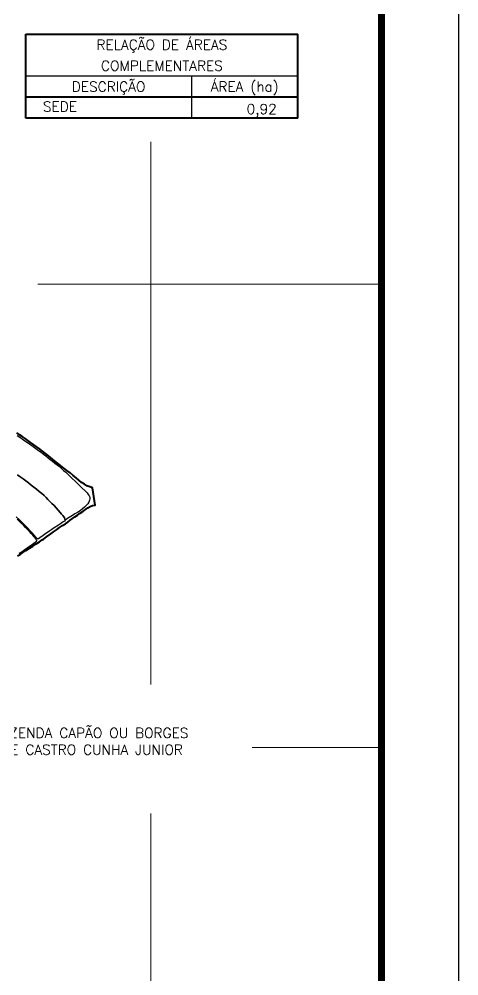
# Model space of a CAD drawing. Extents: x 730299 to 732399, y 7817094 to 7820064.
# Drawn here: x 731830 to 732399, y 7818104 to 7819343 of the extents above; entities that cross this region are included whole.
import ezdxf
from ezdxf.enums import TextEntityAlignment as Align

# ---------------------------------------------------------------- set-up
doc = ezdxf.new("R2010")
doc.units = 0
doc.header["$MEASUREMENT"] = 0
doc.linetypes.add('CONTINUO', pattern=[0])
doc.linetypes.add('LIN0', pattern=[0])
doc.layers.add('0114000352', color=1, linetype='Continuous', lineweight=40)
doc.layers.add('MALHA', color=8, linetype='Continuous', lineweight=13)
for name, color, linetype in [('0114000352005', 5, 'Continuous'), ('0114000352008', 5, 'Continuous'), ('0114000352009', 5, 'Continuous'), ('CONFRONTANTES', 7, 'Continuous'), ('MARGEM', 7, 'CONTINUO'), ('QUADRO_DE_AREAS_COMPLEMENTARES', 7, 'Continuous')]:
    doc.layers.add(name, color=color, linetype=linetype)
doc.styles.add('SIMPLEX', font='simplex', dxfattribs={"height": 0.2})

msp = doc.modelspace()

# ---------------------------------------------------------------- linework, layer by layer
at = {"layer": '0114000352'}
msp.add_lwpolyline([(731827.6, 7818648.2), (731830.9, 7818650.2), (731834.4, 7818652.4), (731838.5, 7818655.1), (731842.9, 7818658.1), (731847.4, 7818661), (731851.9, 7818663.9), (731856, 7818666.5), (731859.6, 7818669), (731861.3, 7818670), (731863, 7818671.3), (731865, 7818672.8), (731870.5, 7818676.9), (731874.1, 7818679.5), (731878, 7818682), (731882, 7818684.8), (731886, 7818687.5), (731889.8, 7818689.8), (731892.9, 7818692.1), (731895.8, 7818694.3), (731898.7, 7818696.6), (731901.8, 7818698.8), (731905.2, 7818701.1), (731908.7, 7818703.5), (731912.1, 7818705.8), (731915.4, 7818708.1), (731918.4, 7818710.4), (731921.5, 7818712.1), (731924.8, 7818713.4), (731927.9, 7818714), (731924.7, 7818736.3), (731921, 7818737.6), (731917.5, 7818739), (731914.1, 7818741), (731910.5, 7818743.4), (731907, 7818746.3), (731903.4, 7818749.3), (731899.6, 7818752.5), (731895.6, 7818755.7), (731891.5, 7818758.9), (731887.4, 7818762), (731883.4, 7818765.2), (731875.5, 7818771.5), (731867.6, 7818777.8), (731863.7, 7818780.8), (731859.8, 7818783.8), (731855.9, 7818786.7), (731844.5, 7818795.1), (731840.9, 7818797.8), (731837.3, 7818800.3), (731833.8, 7818802.7), (731830.3, 7818805.2), (731826.9, 7818807.7)], dxfattribs=at)
at = {"layer": '0114000352005'}
msp.add_lwpolyline([(731829.6, 7818651.6), (731832.2, 7818653.2), (731836.9, 7818656.4), (731841.9, 7818660.1), (731845.1, 7818662.1), (731850.5, 7818666), (731852.7, 7818667.6), (731852.7, 7818668.8), (731851.5, 7818670.1), (731850.4, 7818671.5), (731849, 7818673.1), (731847.2, 7818675.1), (731845.1, 7818677.4), (731842.9, 7818679.8), (731840.5, 7818682.4), (731837.9, 7818685.1), (731835.2, 7818687.9), (731832.5, 7818690.6), (731829.8, 7818693.1), (731827, 7818695.8)], dxfattribs=at)
at = {"layer": '0114000352008'}
msp.add_lwpolyline([(731827.2, 7818804), (731830.5, 7818802), (731833.8, 7818799.7), (731837.2, 7818797.4), (731840.6, 7818795), (731847.7, 7818790), (731851.3, 7818787.4), (731854.7, 7818784.9), (731858, 7818782.4), (731861.2, 7818780.1), (731864.2, 7818777.8), (731867.1, 7818775.4), (731870, 7818773.1), (731872.9, 7818770.7), (731875.9, 7818768.4), (731878.7, 7818766.1), (731881.7, 7818763.8), (731884.5, 7818761.4), (731887.3, 7818759), (731889.9, 7818756.6), (731892.3, 7818754.4), (731896.5, 7818750.4), (731903.8, 7818743.4), (731905.8, 7818741.4), (731910.3, 7818736.8), (731915.4, 7818732), (731917.6, 7818729.7), (731919.2, 7818727.7), (731920.3, 7818725.8), (731921.2, 7818724.1), (731921.3, 7818722.2), (731920.7, 7818720.2), (731919.8, 7818718), (731918.4, 7818715.7), (731916.6, 7818713.6), (731914.4, 7818711.4), (731911.7, 7818709.1), (731908.6, 7818706.7), (731905.3, 7818704.5), (731901.9, 7818702.5), (731898.7, 7818700.6), (731892.4, 7818696.5), (731889.3, 7818694.4), (731889, 7818696), (731888.4, 7818697.3), (731887.6, 7818698.7), (731886.4, 7818700.4), (731884.7, 7818702.4), (731882.6, 7818704.6), (731877.6, 7818710.3), (731874.8, 7818713.4), (731871.8, 7818716.2), (731869.3, 7818718.7), (731866.9, 7818721.3), (731864.7, 7818723.9), (731862.1, 7818726.4), (731859.1, 7818729), (731855.7, 7818731.7), (731852.2, 7818734.5), (731848.8, 7818737.2), (731845.3, 7818740), (731841.8, 7818743), (731838.3, 7818745.6), (731834.7, 7818748.1), (731831.1, 7818750.6), (731827.4, 7818753.3)], dxfattribs=at)
at = {"layer": '0114000352009'}
msp.add_lwpolyline([(731827.4, 7818753.3), (731831.1, 7818750.6), (731834.7, 7818748.1), (731838.3, 7818745.6), (731841.8, 7818743), (731845.3, 7818740), (731848.8, 7818737.2), (731852.2, 7818734.5), (731855.7, 7818731.7), (731859.1, 7818729), (731862.1, 7818726.4), (731864.7, 7818723.9), (731866.9, 7818721.3), (731869.3, 7818718.7), (731871.8, 7818716.2), (731874.8, 7818713.4), (731877.6, 7818710.3), (731882.6, 7818704.6), (731884.7, 7818702.4), (731886.4, 7818700.4), (731887.6, 7818698.7), (731888.4, 7818697.3), (731889, 7818696), (731889.3, 7818694.4), (731888.2, 7818693.4), (731886.8, 7818692.5), (731883, 7818689.8), (731880.5, 7818688.1), (731874.9, 7818684.4), (731872.1, 7818682.5), (731869.6, 7818680.7), (731867.7, 7818679.2), (731862.8, 7818676.2), (731860.4, 7818674.2), (731858.2, 7818672.7), (731856.3, 7818671.5), (731854.8, 7818670.4), (731853.2, 7818670.4), (731852.5, 7818671.1), (731851.2, 7818672.5), (731849.3, 7818675), (731846.5, 7818678.2), (731844.9, 7818679.8), (731843.3, 7818681.6), (731841.3, 7818683.6), (731836.2, 7818688.8), (731833.1, 7818691.9), (731829.7, 7818695.2), (731825.9, 7818698.6)], dxfattribs=at)
at = {"layer": 'MALHA'}
for points in [[(732000, 7818481.5), (732000, 7819184.5)], [(731854, 7819000), (732298.7, 7819000)], [(732131.4, 7818400), (732298.7, 7818400)], [(732000, 7817428.8), (732000, 7818314.4)]]:
    msp.add_lwpolyline(points, dxfattribs=at)
at = {"layer": 'MARGEM', "color": 174, "linetype": 'LIN0', "flags": 128}
msp.add_lwpolyline([(732398.7, 7817094.4), (732398.7, 7820064.4), (730298.7, 7820064.4), (730298.7, 7817094.4)], close=True, dxfattribs=at)
at = {"layer": 'MARGEM', "color": 174, "linetype": 'LIN0', "const_width": 9.09, "flags": 128}
msp.add_lwpolyline([(732298.7, 7817428.8), (732298.7, 7819964.4), (730398.7, 7819964.4), (730398.7, 7817428.8)], close=True, dxfattribs=at)
at = {"layer": 'QUADRO_DE_AREAS_COMPLEMENTARES', "color": 174, "linetype": 'ByBlock', "lineweight": 40}
for p, q in [((731838.3, 7819215.3), (731838.3, 7819323.8)), ((731838.3, 7819323.8), (732190.5, 7819323.8)), ((732190.5, 7819215.3), (732190.5, 7819323.8)), ((732190.5, 7819242.4), (731838.3, 7819242.4)), ((732190.5, 7819215.3), (731838.3, 7819215.3))]:
    msp.add_line(p, q, dxfattribs=at)
at = {"layer": 'QUADRO_DE_AREAS_COMPLEMENTARES', "linetype": 'Continuous'}
for p, q in [((732190.5, 7819269.6), (731838.3, 7819269.6)), ((732052.7, 7819269.6), (732052.7, 7819215.3))]:
    msp.add_line(p, q, dxfattribs=at)

# ---------------------------------------------------------------- texts
at = {"layer": 'CONFRONTANTES', "color": 7, "linetype": 'Continuous', "style": 'SIMPLEX'}
for s, p in [('360 - FAZENDA CAPÃO OU BORGES', (731731.2, 7818412.4, 225.5)), ('SILVIO DE CASTRO CUNHA JUNIOR', (731745.8, 7818390.7, 225.5))]:
    msp.add_text(s, height=13, dxfattribs=at).set_placement(p)
at = {"layer": 'QUADRO_DE_AREAS_COMPLEMENTARES', "linetype": 'Continuous', "style": 'SIMPLEX'}
for s, p in [('RELAÇÃO DE ÁREAS', (732014.4, 7819310.3)), ('COMPLEMENTARES', (732014.4, 7819283.1)), ('DESCRIÇÃO', (731945.5, 7819256)), ('ÁREA (ha)', (732121.6, 7819256))]:
    msp.add_text(s, height=13, dxfattribs=at).set_placement(p, align=Align.MIDDLE_CENTER)
msp.add_text('SEDE', height=13, dxfattribs=at).set_placement((731860.5, 7819230.2), align=Align.MIDDLE_LEFT)
msp.add_text('0,92', height=13, dxfattribs=at).set_placement((732163.1, 7819220.5), align=Align.RIGHT)

doc.saveas('drawing.dxf')
